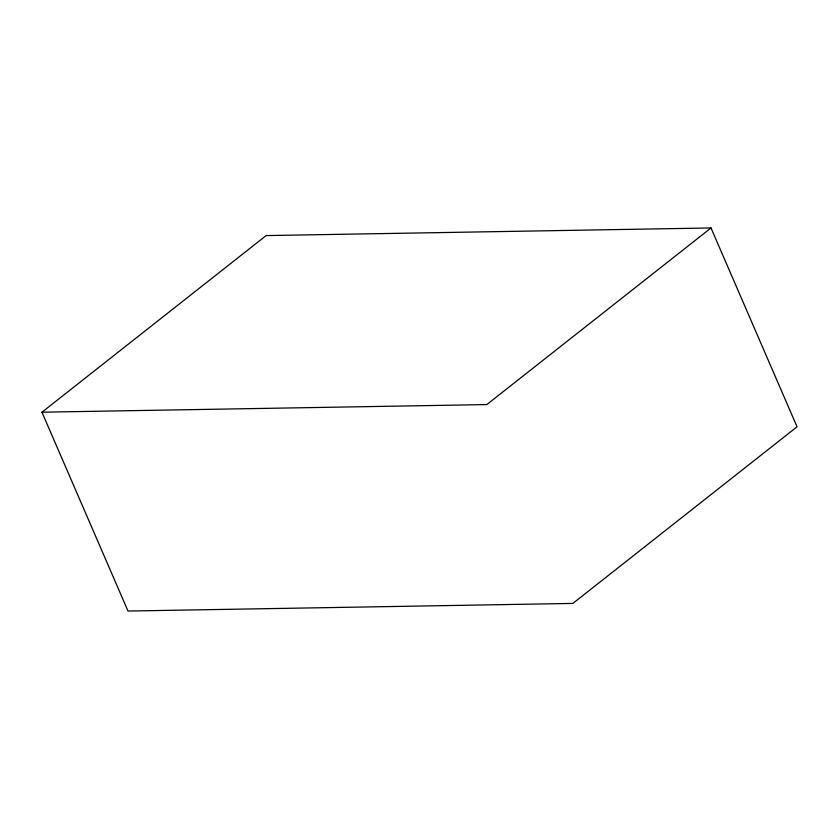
<?xml version="1.0" encoding="UTF-8"?>
<svg xmlns="http://www.w3.org/2000/svg" width="839" height="839" viewBox="0 0 839 839"><rect width="100%" height="100%" fill="white"/><g stroke="black" fill="none" stroke-linecap="round" stroke-linejoin="round"><path stroke-width="1.26" d="M41.95 412.201L266.141 235.581L711 227.956L797.05 426.799L572.859 603.419L128 611.044L41.95 412.201L486.809 404.576L711 227.956"/></g></svg>
